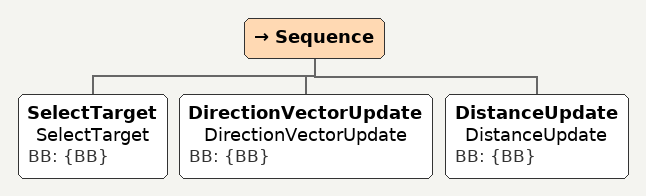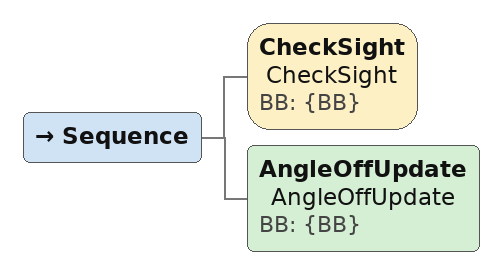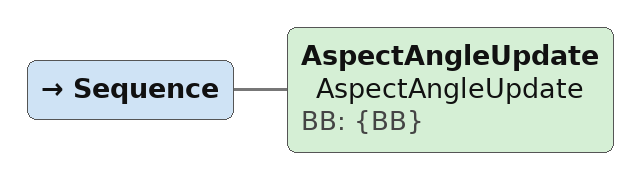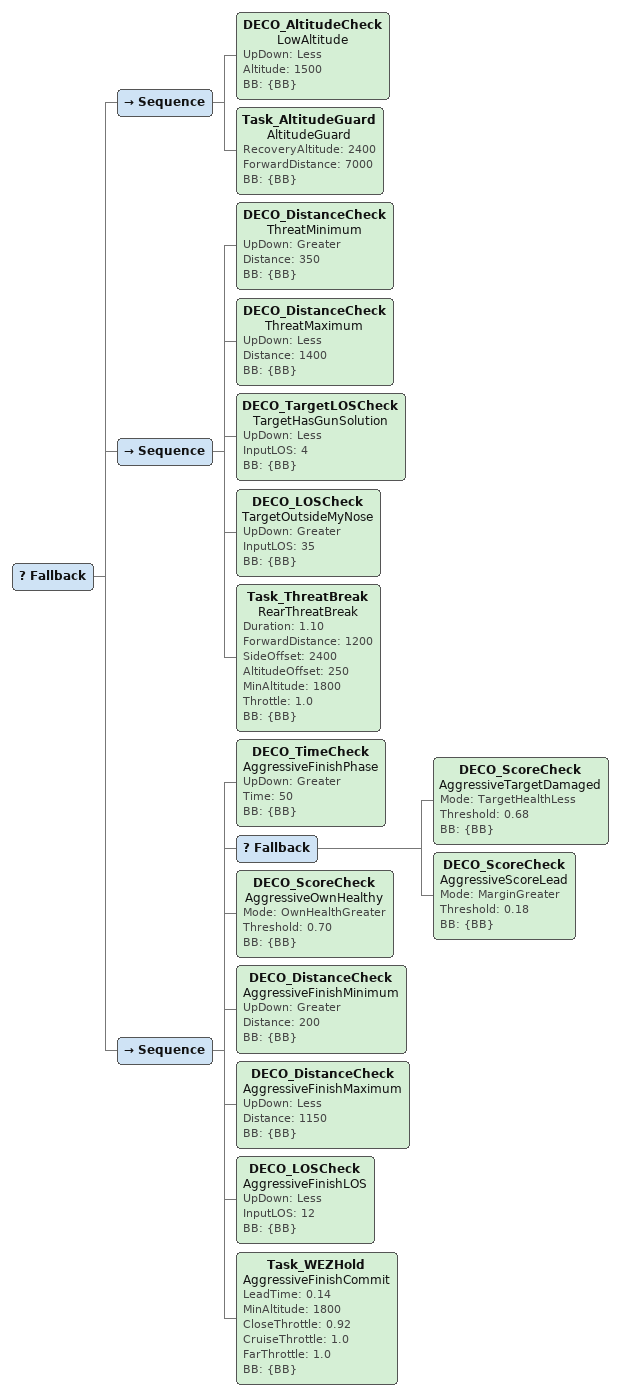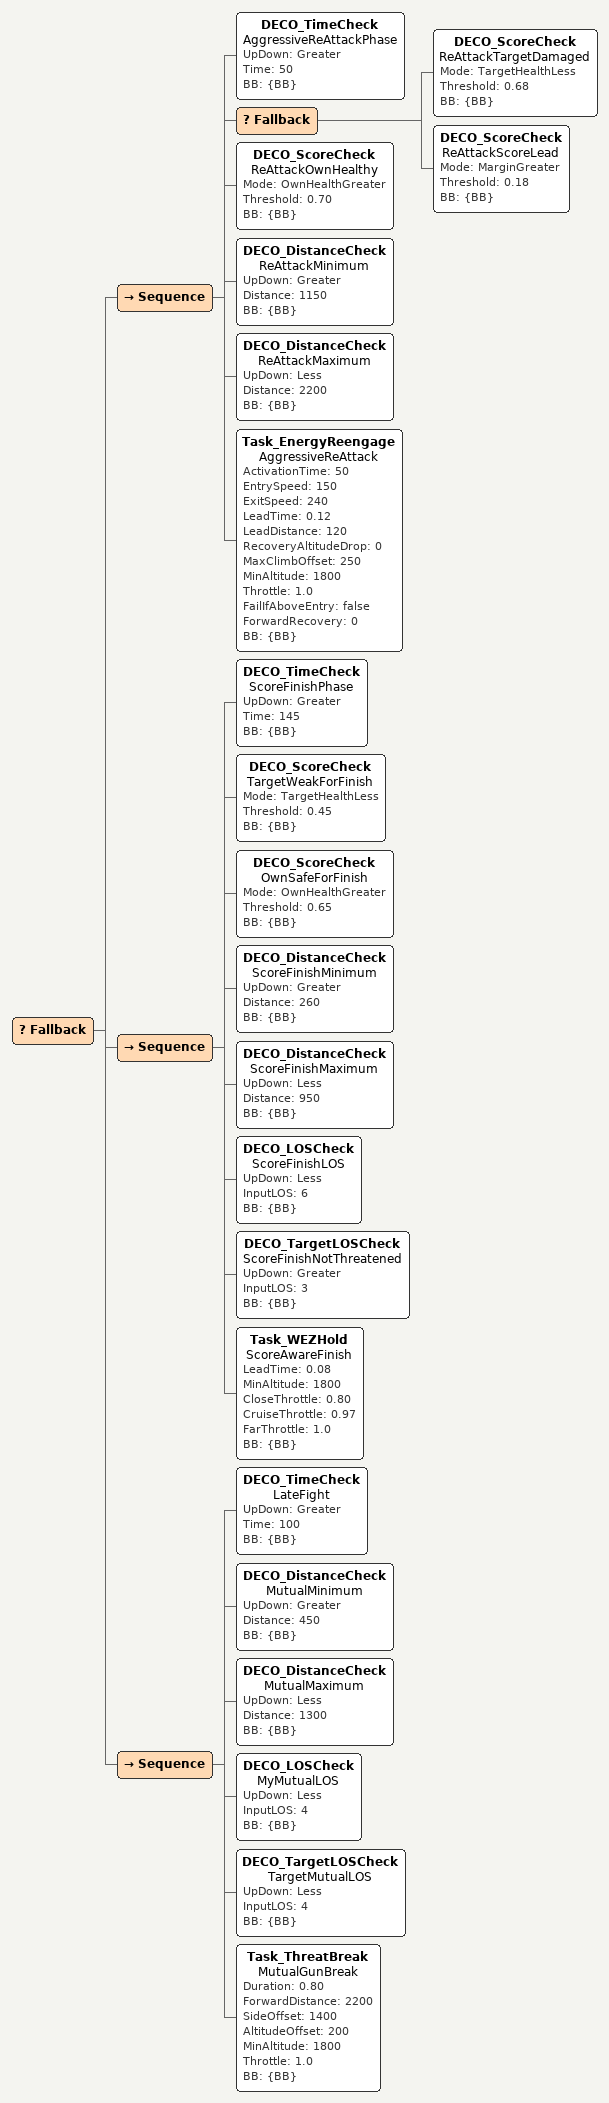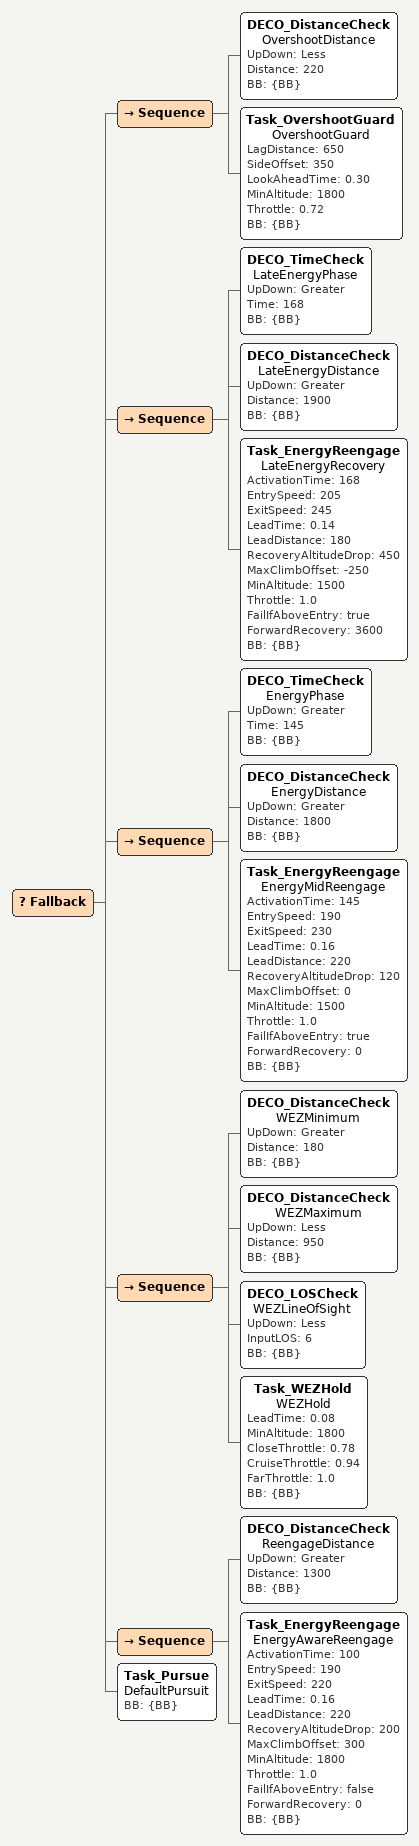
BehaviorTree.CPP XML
<Sequence>
  <SelectTarget name="SelectTarget" BB="{BB}"/>
  <DirectionVectorUpdate name="DirectionVectorUpdate" BB="{BB}"/>
  <DistanceUpdate name="DistanceUpdate" BB="{BB}"/>
</Sequence>

<Sequence>
  <CheckSight name="CheckSight" BB="{BB}"/>
  <AngleOffUpdate name="AngleOffUpdate" BB="{BB}"/>
</Sequence>

<Sequence>
  <AspectAngleUpdate name="AspectAngleUpdate" BB="{BB}"/>
</Sequence>

<Fallback>
  <Sequence>
    <DECO_AltitudeCheck name="LowAltitude" UpDown="Less" Altitude="1500" BB="{BB}"/>
    <Task_AltitudeGuard name="AltitudeGuard" RecoveryAltitude="2400" ForwardDistance="7000" BB="{BB}"/>
  </Sequence>

  <Sequence>
    <DECO_DistanceCheck name="ThreatMinimum" UpDown="Greater" Distance="350" BB="{BB}"/>
    <DECO_DistanceCheck name="ThreatMaximum" UpDown="Less" Distance="1400" BB="{BB}"/>
    <DECO_TargetLOSCheck name="TargetHasGunSolution" UpDown="Less" InputLOS="4" BB="{BB}"/>
    <DECO_LOSCheck name="TargetOutsideMyNose" UpDown="Greater" InputLOS="35" BB="{BB}"/>
    <Task_ThreatBreak name="RearThreatBreak" Duration="1.10" ForwardDistance="1200" SideOffset="2400" AltitudeOffset="250" MinAltitude="1800" Throttle="1.0" BB="{BB}"/>
  </Sequence>

  <Sequence>
    <DECO_TimeCheck name="AggressiveFinishPhase" UpDown="Greater" Time="50" BB="{BB}"/>
    <Fallback>
      <DECO_ScoreCheck name="AggressiveTargetDamaged" Mode="TargetHealthLess" Threshold="0.68" BB="{BB}"/>
      <DECO_ScoreCheck name="AggressiveScoreLead" Mode="MarginGreater" Threshold="0.18" BB="{BB}"/>
    </Fallback>
    <DECO_ScoreCheck name="AggressiveOwnHealthy" Mode="OwnHealthGreater" Threshold="0.70" BB="{BB}"/>
    <DECO_DistanceCheck name="AggressiveFinishMinimum" UpDown="Greater" Distance="200" BB="{BB}"/>
    <DECO_DistanceCheck name="AggressiveFinishMaximum" UpDown="Less" Distance="1150" BB="{BB}"/>
    <DECO_LOSCheck name="AggressiveFinishLOS" UpDown="Less" InputLOS="12" BB="{BB}"/>
    <Task_WEZHold name="AggressiveFinishCommit" LeadTime="0.14" MinAltitude="1800" CloseThrottle="0.92" CruiseThrottle="1.0" FarThrottle="1.0" BB="{BB}"/>
  </Sequence>
</Fallback>

<Fallback>
  <Sequence>
    <DECO_TimeCheck name="AggressiveReAttackPhase" UpDown="Greater" Time="50" BB="{BB}"/>
    <Fallback>
      <DECO_ScoreCheck name="ReAttackTargetDamaged" Mode="TargetHealthLess" Threshold="0.68" BB="{BB}"/>
      <DECO_ScoreCheck name="ReAttackScoreLead" Mode="MarginGreater" Threshold="0.18" BB="{BB}"/>
    </Fallback>
    <DECO_ScoreCheck name="ReAttackOwnHealthy" Mode="OwnHealthGreater" Threshold="0.70" BB="{BB}"/>
    <DECO_DistanceCheck name="ReAttackMinimum" UpDown="Greater" Distance="1150" BB="{BB}"/>
    <DECO_DistanceCheck name="ReAttackMaximum" UpDown="Less" Distance="2200" BB="{BB}"/>
    <Task_EnergyReengage name="AggressiveReAttack" ActivationTime="50" EntrySpeed="150" ExitSpeed="240" LeadTime="0.12" LeadDistance="120" RecoveryAltitudeDrop="0" MaxClimbOffset="250" MinAltitude="1800" Throttle="1.0" FailIfAboveEntry="false" ForwardRecovery="0" BB="{BB}"/>
  </Sequence>

  <Sequence>
    <DECO_TimeCheck name="ScoreFinishPhase" UpDown="Greater" Time="145" BB="{BB}"/>
    <DECO_ScoreCheck name="TargetWeakForFinish" Mode="TargetHealthLess" Threshold="0.45" BB="{BB}"/>
    <DECO_ScoreCheck name="OwnSafeForFinish" Mode="OwnHealthGreater" Threshold="0.65" BB="{BB}"/>
    <DECO_DistanceCheck name="ScoreFinishMinimum" UpDown="Greater" Distance="260" BB="{BB}"/>
    <DECO_DistanceCheck name="ScoreFinishMaximum" UpDown="Less" Distance="950" BB="{BB}"/>
    <DECO_LOSCheck name="ScoreFinishLOS" UpDown="Less" InputLOS="6" BB="{BB}"/>
    <DECO_TargetLOSCheck name="ScoreFinishNotThreatened" UpDown="Greater" InputLOS="3" BB="{BB}"/>
    <Task_WEZHold name="ScoreAwareFinish" LeadTime="0.08" MinAltitude="1800" CloseThrottle="0.80" CruiseThrottle="0.97" FarThrottle="1.0" BB="{BB}"/>
  </Sequence>

  <Sequence>
    <DECO_TimeCheck name="LateFight" UpDown="Greater" Time="100" BB="{BB}"/>
    <DECO_DistanceCheck name="MutualMinimum" UpDown="Greater" Distance="450" BB="{BB}"/>
    <DECO_DistanceCheck name="MutualMaximum" UpDown="Less" Distance="1300" BB="{BB}"/>
    <DECO_LOSCheck name="MyMutualLOS" UpDown="Less" InputLOS="4" BB="{BB}"/>
    <DECO_TargetLOSCheck name="TargetMutualLOS" UpDown="Less" InputLOS="4" BB="{BB}"/>
    <Task_ThreatBreak name="MutualGunBreak" Duration="0.80" ForwardDistance="2200" SideOffset="1400" AltitudeOffset="200" MinAltitude="1800" Throttle="1.0" BB="{BB}"/>
  </Sequence>
</Fallback>

<Fallback>
  <Sequence>
    <DECO_DistanceCheck name="OvershootDistance" UpDown="Less" Distance="220" BB="{BB}"/>
    <Task_OvershootGuard name="OvershootGuard" LagDistance="650" SideOffset="350" LookAheadTime="0.30" MinAltitude="1800" Throttle="0.72" BB="{BB}"/>
  </Sequence>

  <Sequence>
    <DECO_TimeCheck name="LateEnergyPhase" UpDown="Greater" Time="168" BB="{BB}"/>
    <DECO_DistanceCheck name="LateEnergyDistance" UpDown="Greater" Distance="1900" BB="{BB}"/>
    <Task_EnergyReengage name="LateEnergyRecovery" ActivationTime="168" EntrySpeed="205" ExitSpeed="245" LeadTime="0.14" LeadDistance="180" RecoveryAltitudeDrop="450" MaxClimbOffset="-250" MinAltitude="1500" Throttle="1.0" FailIfAboveEntry="true" ForwardRecovery="3600" BB="{BB}"/>
  </Sequence>

  <Sequence>
    <DECO_TimeCheck name="EnergyPhase" UpDown="Greater" Time="145" BB="{BB}"/>
    <DECO_DistanceCheck name="EnergyDistance" UpDown="Greater" Distance="1800" BB="{BB}"/>
    <Task_EnergyReengage name="EnergyMidReengage" ActivationTime="145" EntrySpeed="190" ExitSpeed="230" LeadTime="0.16" LeadDistance="220" RecoveryAltitudeDrop="120" MaxClimbOffset="0" MinAltitude="1500" Throttle="1.0" FailIfAboveEntry="true" ForwardRecovery="0" BB="{BB}"/>
  </Sequence>

  <Sequence>
    <DECO_DistanceCheck name="WEZMinimum" UpDown="Greater" Distance="180" BB="{BB}"/>
    <DECO_DistanceCheck name="WEZMaximum" UpDown="Less" Distance="950" BB="{BB}"/>
    <DECO_LOSCheck name="WEZLineOfSight" UpDown="Less" InputLOS="6" BB="{BB}"/>
    <Task_WEZHold name="WEZHold" LeadTime="0.08" MinAltitude="1800" CloseThrottle="0.78" CruiseThrottle="0.94" FarThrottle="1.0" BB="{BB}"/>
  </Sequence>

  <Sequence>
    <DECO_DistanceCheck name="ReengageDistance" UpDown="Greater" Distance="1300" BB="{BB}"/>
    <Task_EnergyReengage name="EnergyAwareReengage" ActivationTime="100" EntrySpeed="190" ExitSpeed="220" LeadTime="0.16" LeadDistance="220" RecoveryAltitudeDrop="200" MaxClimbOffset="300" MinAltitude="1800" Throttle="1.0" FailIfAboveEntry="false" ForwardRecovery="0" BB="{BB}"/>
  </Sequence>

  <Task_Pursue name="DefaultPursuit" BB="{BB}"/>
</Fallback>
